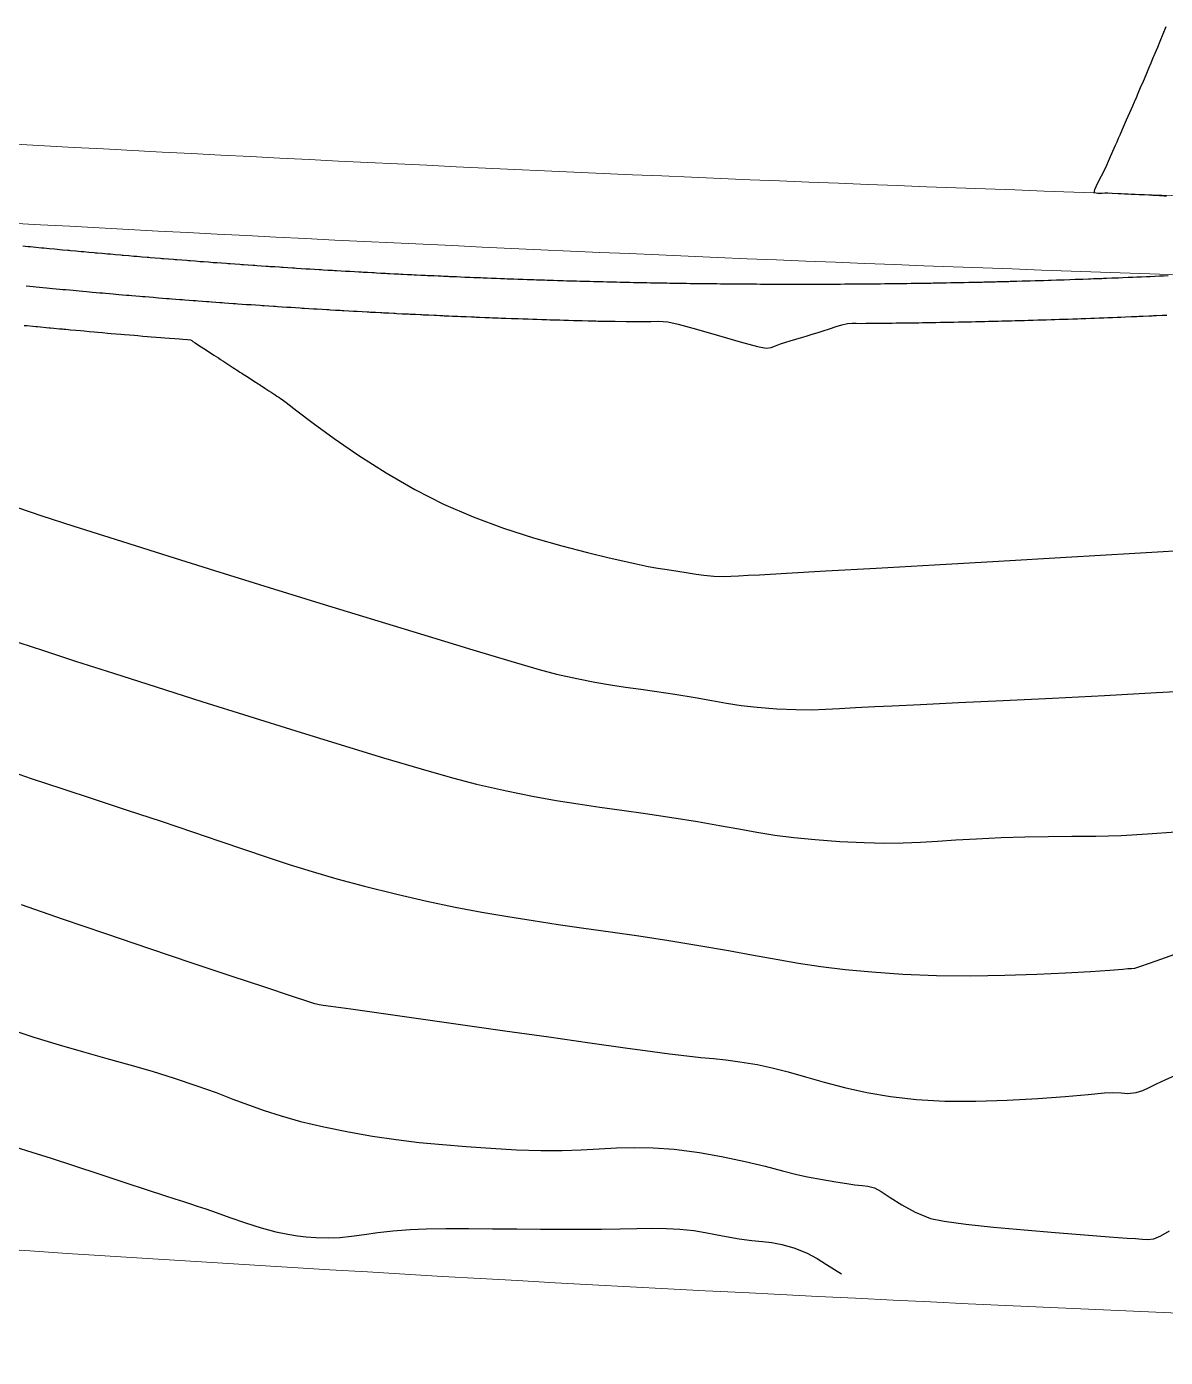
# Model space of a CAD drawing. Header units: millimetres. Extents: x 340454 to 342791, y 6993867 to 6995092.
# Drawn here: x 341489.4 to 341532.6, y 6994361 to 6994411.5 of the extents above; entities that cross this region are included whole.
import ezdxf

# ---------------------------------------------------------------- set-up
doc = ezdxf.new("R2010")
doc.units = ezdxf.units.MM
doc.header["$LTSCALE"] = 10
for name, color, linetype in [('T-HM-CURVA_INTERMEDIARIA', 45, 'Continuous'), ('T-HM-CURVA_MESTRA', 20, 'Continuous'), ('URB-Calçadas', 2, 'Continuous'), ('URB-Quadras', 3, 'Continuous')]:
    doc.layers.add(name, color=color, linetype=linetype)

msp = doc.modelspace()

# ---------------------------------------------------------------- linework, layer by layer
at = {"layer": 'T-HM-CURVA_INTERMEDIARIA', "color": 45, "linetype": 'Continuous', "lineweight": -3, "flags": 128}
for points, elevation in [([(341532.617, 6994405.07), (341532.53, 6994405.078), (341532.475, 6994405.083), (341532.411, 6994405.088), (341532.346, 6994405.092), (341532.283, 6994405.096), (341532.201, 6994405.101), (341532.102, 6994405.106), (341532.045, 6994405.109), (341531.947, 6994405.114), (341531.782, 6994405.121), (341531.58, 6994405.13), (341531.427, 6994405.137), (341531.353, 6994405.14), (341531.28, 6994405.144), (341531.169, 6994405.149), (341531.02, 6994405.156), (341530.899, 6994405.161), (341530.778, 6994405.167), (341530.562, 6994405.176), (341530.392, 6994405.184), (341530.334, 6994405.187), (341530.276, 6994405.189), (341530.089, 6994405.167), (341529.876, 6994405.208), (341529.895, 6994405.334), (341530.002, 6994405.56), (341530.155, 6994405.85), (341530.311, 6994406.169), (341530.454, 6994406.488), (341530.584, 6994406.781), (341530.686, 6994407.012), (341530.744, 6994407.144), (341530.801, 6994407.271), (341530.857, 6994407.398), (341530.954, 6994407.62), (341531.105, 6994407.967), (341531.226, 6994408.246), (341531.29, 6994408.391), (341531.34, 6994408.507), (341531.403, 6994408.653), (341531.475, 6994408.821), (341531.547, 6994408.99), (341531.636, 6994409.199), (341531.739, 6994409.441), (341531.844, 6994409.684), (341531.95, 6994409.932), (341532.035, 6994410.135), (341532.103, 6994410.297), (341532.188, 6994410.5), (341532.285, 6994410.73), (341532.38, 6994410.956), (341532.497, 6994411.237), (341532.61, 6994411.511)], 704), ([(341489.234, 6994403.19), (341489.441, 6994403.17), (341489.532, 6994403.161), (341489.737, 6994403.141), (341489.942, 6994403.121), (341490.036, 6994403.112), (341490.24, 6994403.093), (341490.444, 6994403.073), (341490.541, 6994403.064), (341490.743, 6994403.045), (341490.945, 6994403.026), (341490.995, 6994403.021), (341491.045, 6994403.017), (341491.245, 6994402.998), (341491.446, 6994402.98), (341491.498, 6994402.975), (341491.55, 6994402.971), (341491.748, 6994402.953), (341491.947, 6994402.935), (341492.001, 6994402.93), (341492.054, 6994402.925), (341492.251, 6994402.908), (341492.449, 6994402.89), (341492.504, 6994402.885), (341492.558, 6994402.881), (341492.754, 6994402.863), (341492.95, 6994402.846), (341493.007, 6994402.842), (341493.063, 6994402.837), (341493.257, 6994402.82), (341493.452, 6994402.804), (341493.51, 6994402.799), (341493.567, 6994402.794), (341493.76, 6994402.778), (341493.953, 6994402.762), (341494.013, 6994402.757), (341494.072, 6994402.752), (341494.263, 6994402.736), (341494.455, 6994402.721), (341494.516, 6994402.716), (341494.576, 6994402.711), (341494.766, 6994402.696), (341494.957, 6994402.68), (341495.019, 6994402.675), (341495.081, 6994402.67), (341495.269, 6994402.656), (341495.458, 6994402.641), (341495.522, 6994402.636), (341495.585, 6994402.631), (341495.772, 6994402.617), (341495.96, 6994402.602), (341496.025, 6994402.597), (341496.09, 6994402.592), (341496.275, 6994402.578), (341496.462, 6994402.564), (341496.528, 6994402.56), (341496.595, 6994402.555), (341496.779, 6994402.541), (341496.963, 6994402.528), (341497.031, 6994402.523), (341497.099, 6994402.518), (341497.282, 6994402.505), (341497.465, 6994402.492), (341497.535, 6994402.487), (341497.604, 6994402.482), (341497.785, 6994402.469), (341497.967, 6994402.456), (341498.038, 6994402.451), (341498.109, 6994402.447), (341498.289, 6994402.434), (341498.469, 6994402.422), (341498.541, 6994402.417), (341498.613, 6994402.412), (341498.792, 6994402.4), (341498.971, 6994402.388), (341499.045, 6994402.384), (341499.118, 6994402.379), (341499.295, 6994402.367), (341499.473, 6994402.356), (341499.548, 6994402.351), (341499.623, 6994402.346), (341499.799, 6994402.335), (341499.975, 6994402.324), (341500.052, 6994402.319), (341500.128, 6994402.314), (341500.302, 6994402.304), (341500.477, 6994402.293), (341500.555, 6994402.288), (341500.633, 6994402.283), (341500.806, 6994402.273), (341500.98, 6994402.263), (341501.059, 6994402.258), (341501.138, 6994402.253), (341501.309, 6994402.243), (341501.482, 6994402.233), (341501.562, 6994402.229), (341501.643, 6994402.224), (341501.813, 6994402.215), (341501.984, 6994402.205), (341502.066, 6994402.2), (341502.148, 6994402.196), (341502.317, 6994402.187), (341502.486, 6994402.177), (341502.57, 6994402.173), (341502.653, 6994402.168), (341502.82, 6994402.159), (341502.989, 6994402.15), (341503.073, 6994402.146), (341503.158, 6994402.142), (341503.324, 6994402.133), (341503.491, 6994402.125), (341503.577, 6994402.12), (341503.663, 6994402.116), (341503.828, 6994402.108), (341503.993, 6994402.099), (341504.081, 6994402.095), (341504.168, 6994402.091), (341504.332, 6994402.083), (341504.496, 6994402.075), (341504.585, 6994402.071), (341504.674, 6994402.067), (341504.846, 6994402.059), (341504.998, 6994402.052), (341505.05, 6994402.049), (341505.103, 6994402.047), (341505.199, 6994402.043), (341505.291, 6994402.038), (341505.366, 6994402.035), (341505.427, 6994402.032), (341505.501, 6994402.029), (341505.585, 6994402.026), (341505.684, 6994402.021), (341505.843, 6994402.014), (341506.003, 6994402.007), (341506.096, 6994402.004), (341506.19, 6994402), (341506.347, 6994401.993), (341506.506, 6994401.987), (341506.601, 6994401.983), (341506.695, 6994401.979), (341506.851, 6994401.973), (341507.009, 6994401.967), (341507.105, 6994401.963), (341507.201, 6994401.959), (341507.355, 6994401.953), (341507.511, 6994401.947), (341507.609, 6994401.944), (341507.706, 6994401.94), (341507.86, 6994401.935), (341508.014, 6994401.929), (341508.113, 6994401.925), (341508.212, 6994401.922), (341508.364, 6994401.917), (341508.517, 6994401.911), (341508.617, 6994401.908), (341508.718, 6994401.905), (341508.868, 6994401.9), (341509.019, 6994401.895), (341509.122, 6994401.892), (341509.224, 6994401.888), (341509.372, 6994401.884), (341509.522, 6994401.879), (341509.626, 6994401.876), (341509.73, 6994401.873), (341509.877, 6994401.868), (341510.025, 6994401.864), (341510.13, 6994401.861), (341510.236, 6994401.858), (341510.381, 6994401.854), (341510.528, 6994401.85), (341510.635, 6994401.847), (341510.742, 6994401.844), (341510.886, 6994401.84), (341511.031, 6994401.837), (341511.14, 6994401.834), (341511.248, 6994401.831), (341511.39, 6994401.828), (341511.534, 6994401.824), (341511.644, 6994401.822), (341511.755, 6994401.819), (341511.895, 6994401.816), (341512.037, 6994401.812), (341512.149, 6994401.81), (341512.261, 6994401.808), (341512.4, 6994401.805), (341512.54, 6994401.802), (341512.654, 6994401.799), (341512.768, 6994401.797), (341512.904, 6994401.794), (341513.043, 6994401.792), (341513.159, 6994401.79), (341513.275, 6994401.788), (341513.409, 6994401.785), (341513.546, 6994401.783), (341513.664, 6994401.781), (341513.782, 6994401.779), (341513.916, 6994401.777), (341514.049, 6994401.774), (341514.166, 6994401.773), (341514.283, 6994401.771), (341514.409, 6994401.769), (341514.552, 6994401.767), (341514.698, 6994401.765), (341514.824, 6994401.764), (341514.94, 6994401.762), (341515.055, 6994401.761), (341515.195, 6994401.759), (341515.332, 6994401.757), (341515.445, 6994401.756), (341515.558, 6994401.755), (341515.7, 6994401.753), (341515.84, 6994401.752), (341515.951, 6994401.751), (341516.062, 6994401.75), (341516.206, 6994401.749), (341516.348, 6994401.748), (341516.456, 6994401.747), (341516.565, 6994401.746), (341516.711, 6994401.745), (341516.856, 6994401.744), (341516.962, 6994401.743), (341517.068, 6994401.743), (341517.217, 6994401.742), (341517.364, 6994401.741), (341517.468, 6994401.741), (341517.571, 6994401.74), (341517.723, 6994401.74), (341517.872, 6994401.74), (341517.973, 6994401.739), (341518.075, 6994401.739), (341518.228, 6994401.739), (341518.38, 6994401.739), (341518.479, 6994401.738), (341518.578, 6994401.738), (341518.734, 6994401.738), (341518.888, 6994401.738), (341518.985, 6994401.738), (341519.081, 6994401.739), (341519.24, 6994401.739), (341519.397, 6994401.739), (341519.491, 6994401.739), (341519.585, 6994401.74), (341519.746, 6994401.74), (341519.905, 6994401.741), (341519.997, 6994401.741), (341520.088, 6994401.741), (341520.252, 6994401.742), (341520.414, 6994401.743), (341520.503, 6994401.744), (341520.592, 6994401.744), (341520.679, 6994401.745), (341520.766, 6994401.745), (341520.931, 6994401.747), (341521.095, 6994401.748), (341521.18, 6994401.748), (341521.266, 6994401.749), (341521.433, 6994401.751), (341521.599, 6994401.752), (341521.682, 6994401.753), (341521.765, 6994401.754), (341521.934, 6994401.756), (341522.102, 6994401.757), (341522.183, 6994401.758), (341522.264, 6994401.759), (341522.436, 6994401.761), (341522.606, 6994401.764), (341522.685, 6994401.765), (341522.763, 6994401.766), (341522.937, 6994401.768), (341523.109, 6994401.77), (341523.186, 6994401.772), (341523.262, 6994401.773), (341523.438, 6994401.776), (341523.613, 6994401.778), (341523.687, 6994401.78), (341523.761, 6994401.781), (341523.94, 6994401.784), (341524.117, 6994401.787), (341524.188, 6994401.788), (341524.26, 6994401.79), (341524.441, 6994401.793), (341524.62, 6994401.796), (341524.689, 6994401.798), (341524.758, 6994401.799), (341524.942, 6994401.803), (341525.124, 6994401.807), (341525.19, 6994401.808), (341525.257, 6994401.81), (341525.443, 6994401.814), (341525.627, 6994401.818), (341525.691, 6994401.819), (341525.755, 6994401.821), (341525.944, 6994401.825), (341526.131, 6994401.83), (341526.192, 6994401.831), (341526.252, 6994401.833), (341526.444, 6994401.838), (341526.635, 6994401.843), (341526.692, 6994401.844), (341526.75, 6994401.846), (341526.945, 6994401.851), (341527.139, 6994401.856), (341527.193, 6994401.858), (341527.247, 6994401.86), (341527.445, 6994401.865), (341527.642, 6994401.871), (341527.693, 6994401.873), (341527.744, 6994401.874), (341527.946, 6994401.88), (341528.146, 6994401.886), (341528.241, 6994401.889), (341528.446, 6994401.896), (341528.65, 6994401.903), (341528.737, 6994401.906), (341528.946, 6994401.913), (341529.154, 6994401.92), (341529.233, 6994401.923), (341529.446, 6994401.93), (341529.658, 6994401.938), (341529.729, 6994401.94), (341529.843, 6994401.945), (341530.048, 6994401.952), (341530.161, 6994401.956), (341530.224, 6994401.959), (341530.34, 6994401.963), (341530.55, 6994401.972), (341530.665, 6994401.976), (341530.719, 6994401.978), (341530.793, 6994401.981), (341530.965, 6994401.988), (341531.169, 6994401.996), (341531.339, 6994402.004), (341531.487, 6994402.01), (341531.673, 6994402.018), (341531.853, 6994402.026), (341531.997, 6994402.032), (341532.177, 6994402.04), (341532.357, 6994402.048), (341532.5, 6994402.055), (341532.681, 6994402.063)], 704), ([(341489.365, 6994401.672), (341489.499, 6994401.659), (341489.63, 6994401.646), (341489.748, 6994401.634), (341489.867, 6994401.623), (341490.002, 6994401.61), (341490.136, 6994401.597), (341490.252, 6994401.586), (341490.368, 6994401.575), (341490.506, 6994401.562), (341490.642, 6994401.549), (341490.756, 6994401.539), (341490.87, 6994401.528), (341491.01, 6994401.515), (341491.147, 6994401.502), (341491.259, 6994401.492), (341491.371, 6994401.482), (341491.513, 6994401.469), (341491.653, 6994401.456), (341491.763, 6994401.446), (341491.873, 6994401.436), (341492.017, 6994401.424), (341492.159, 6994401.411), (341492.267, 6994401.401), (341492.375, 6994401.392), (341492.521, 6994401.379), (341492.665, 6994401.367), (341492.771, 6994401.357), (341492.876, 6994401.348), (341493.024, 6994401.336), (341493.171, 6994401.323), (341493.274, 6994401.314), (341493.378, 6994401.305), (341493.528, 6994401.293), (341493.677, 6994401.28), (341493.778, 6994401.272), (341493.88, 6994401.263), (341494.032, 6994401.251), (341494.183, 6994401.239), (341494.282, 6994401.23), (341494.382, 6994401.222), (341494.536, 6994401.21), (341494.689, 6994401.198), (341494.786, 6994401.19), (341494.884, 6994401.182), (341495.04, 6994401.17), (341495.195, 6994401.158), (341495.29, 6994401.15), (341495.386, 6994401.143), (341495.544, 6994401.13), (341495.702, 6994401.118), (341495.795, 6994401.111), (341495.888, 6994401.104), (341496.049, 6994401.092), (341496.208, 6994401.08), (341496.299, 6994401.073), (341496.39, 6994401.066), (341496.553, 6994401.054), (341496.715, 6994401.042), (341496.803, 6994401.036), (341496.892, 6994401.029), (341497.057, 6994401.017), (341497.221, 6994401.006), (341497.308, 6994400.999), (341497.394, 6994400.993), (341497.562, 6994400.981), (341497.728, 6994400.97), (341497.812, 6994400.964), (341497.896, 6994400.958), (341498.066, 6994400.946), (341498.235, 6994400.935), (341498.317, 6994400.929), (341498.398, 6994400.924), (341498.571, 6994400.912), (341498.742, 6994400.901), (341498.821, 6994400.895), (341498.901, 6994400.89), (341499.076, 6994400.879), (341499.249, 6994400.867), (341499.326, 6994400.862), (341499.403, 6994400.857), (341499.58, 6994400.846), (341499.756, 6994400.835), (341499.831, 6994400.83), (341499.905, 6994400.825), (341500.085, 6994400.814), (341500.264, 6994400.803), (341500.336, 6994400.799), (341500.408, 6994400.794), (341500.59, 6994400.783), (341500.771, 6994400.773), (341500.841, 6994400.768), (341500.91, 6994400.764), (341501.095, 6994400.753), (341501.279, 6994400.743), (341501.346, 6994400.739), (341501.412, 6994400.735), (341501.6, 6994400.724), (341501.787, 6994400.714), (341501.851, 6994400.71), (341501.915, 6994400.706), (341502.105, 6994400.696), (341502.295, 6994400.686), (341502.356, 6994400.682), (341502.418, 6994400.679), (341502.611, 6994400.669), (341502.803, 6994400.658), (341502.861, 6994400.655), (341502.92, 6994400.652), (341503.116, 6994400.642), (341503.311, 6994400.632), (341503.367, 6994400.629), (341503.423, 6994400.626), (341503.622, 6994400.616), (341503.82, 6994400.606), (341503.873, 6994400.604), (341503.925, 6994400.601), (341504.127, 6994400.591), (341504.328, 6994400.582), (341504.378, 6994400.579), (341504.428, 6994400.577), (341504.633, 6994400.567), (341504.837, 6994400.558), (341504.931, 6994400.553), (341505.054, 6994400.548), (341505.171, 6994400.542), (341505.224, 6994400.54), (341505.297, 6994400.537), (341505.397, 6994400.532), (341505.532, 6994400.526), (341505.742, 6994400.517), (341505.856, 6994400.512), (341505.937, 6994400.509), (341506.05, 6994400.504), (341506.253, 6994400.496), (341506.365, 6994400.491), (341506.439, 6994400.488), (341506.554, 6994400.483), (341506.761, 6994400.475), (341506.875, 6994400.471), (341506.942, 6994400.468), (341507.059, 6994400.464), (341507.27, 6994400.455), (341507.385, 6994400.451), (341507.445, 6994400.449), (341507.563, 6994400.444), (341507.778, 6994400.437), (341507.896, 6994400.432), (341507.948, 6994400.43), (341508.024, 6994400.428), (341508.198, 6994400.422), (341508.406, 6994400.414), (341508.579, 6994400.409), (341508.729, 6994400.404), (341508.918, 6994400.397), (341509.101, 6994400.391), (341509.246, 6994400.387), (341509.429, 6994400.381), (341509.612, 6994400.376), (341509.758, 6994400.371), (341509.941, 6994400.366), (341510.124, 6994400.361), (341510.27, 6994400.357), (341510.453, 6994400.351), (341510.679, 6994400.345), (341510.867, 6994400.34), (341510.966, 6994400.338), (341511.049, 6994400.337), (341511.132, 6994400.335), (341511.318, 6994400.333), (341511.707, 6994400.329), (341512.124, 6994400.324), (341512.397, 6994400.321), (341512.551, 6994400.319), (341512.673, 6994400.318), (341512.827, 6994400.316), (341513.054, 6994400.325), (341513.351, 6994400.333), (341513.708, 6994400.307), (341514.101, 6994400.214), (341514.791, 6994400.022), (341515.623, 6994399.784), (341516.444, 6994399.55), (341517.098, 6994399.372), (341517.432, 6994399.303), (341517.627, 6994399.332), (341517.782, 6994399.394), (341517.976, 6994399.469), (341518.177, 6994399.531), (341518.345, 6994399.582), (341518.556, 6994399.647), (341518.77, 6994399.712), (341518.949, 6994399.767), (341519.174, 6994399.835), (341519.402, 6994399.905), (341519.594, 6994399.964), (341519.835, 6994400.037), (341520.092, 6994400.123), (341520.305, 6994400.196), (341520.516, 6994400.245), (341520.7, 6994400.261), (341520.849, 6994400.255), (341521.032, 6994400.249), (341521.211, 6994400.25), (341521.354, 6994400.252), (341521.534, 6994400.253), (341521.713, 6994400.255), (341521.856, 6994400.256), (341522.035, 6994400.258), (341522.215, 6994400.26), (341522.358, 6994400.262), (341522.537, 6994400.265), (341522.717, 6994400.267), (341522.859, 6994400.269), (341523.039, 6994400.271), (341523.219, 6994400.274), (341523.361, 6994400.276), (341523.541, 6994400.279), (341523.721, 6994400.282), (341523.863, 6994400.285), (341524.043, 6994400.288), (341524.222, 6994400.291), (341524.365, 6994400.294), (341524.545, 6994400.297), (341524.724, 6994400.301), (341524.867, 6994400.304), (341525.047, 6994400.307), (341525.226, 6994400.311), (341525.369, 6994400.314), (341525.548, 6994400.318), (341525.728, 6994400.323), (341525.871, 6994400.326), (341526.05, 6994400.33), (341526.23, 6994400.335), (341526.373, 6994400.338), (341526.552, 6994400.343), (341526.732, 6994400.348), (341526.874, 6994400.352), (341527.054, 6994400.357), (341527.234, 6994400.362), (341527.376, 6994400.366), (341527.556, 6994400.371), (341527.735, 6994400.376), (341527.878, 6994400.381), (341528.058, 6994400.386), (341528.237, 6994400.392), (341528.38, 6994400.397), (341528.559, 6994400.402), (341528.739, 6994400.408), (341528.882, 6994400.413), (341529.061, 6994400.419), (341529.241, 6994400.426), (341529.383, 6994400.431), (341529.563, 6994400.437), (341529.742, 6994400.444), (341529.885, 6994400.449), (341530.065, 6994400.456), (341530.244, 6994400.463), (341530.387, 6994400.468), (341530.566, 6994400.475), (341530.746, 6994400.482), (341530.888, 6994400.488), (341531.068, 6994400.495), (341531.296, 6994400.505), (341531.487, 6994400.513), (341531.569, 6994400.517), (341531.621, 6994400.519), (341531.738, 6994400.524), (341531.953, 6994400.533), (341532.071, 6994400.538), (341532.125, 6994400.541), (341532.242, 6994400.546), (341532.455, 6994400.556), (341532.572, 6994400.561), (341532.629, 6994400.564)], 703), ([(341489.289, 6994400.173), (341489.405, 6994400.162), (341489.613, 6994400.142), (341489.728, 6994400.131), (341489.791, 6994400.125), (341489.908, 6994400.114), (341490.12, 6994400.093), (341490.236, 6994400.082), (341490.293, 6994400.077), (341490.411, 6994400.066), (341490.625, 6994400.046), (341490.743, 6994400.035), (341490.795, 6994400.03), (341490.869, 6994400.023), (341491.043, 6994400.007), (341491.25, 6994399.988), (341491.421, 6994399.972), (341491.57, 6994399.959), (341491.757, 6994399.942), (341491.938, 6994399.926), (341492.082, 6994399.913), (341492.264, 6994399.897), (341492.445, 6994399.881), (341492.59, 6994399.868), (341492.771, 6994399.853), (341492.953, 6994399.837), (341493.097, 6994399.825), (341493.279, 6994399.809), (341493.46, 6994399.794), (341493.604, 6994399.782), (341493.786, 6994399.767), (341493.968, 6994399.752), (341494.112, 6994399.74), (341494.294, 6994399.725), (341494.476, 6994399.711), (341494.62, 6994399.699), (341494.802, 6994399.685), (341495.01, 6994399.668), (341495.18, 6994399.655), (341495.31, 6994399.645), (341495.487, 6994399.633), (341495.595, 6994399.623), (341495.644, 6994399.593), (341495.692, 6994399.56), (341495.779, 6994399.503), (341495.904, 6994399.422), (341496.007, 6994399.354), (341496.106, 6994399.29), (341496.204, 6994399.227), (341496.298, 6994399.166), (341496.391, 6994399.105), (341496.48, 6994399.047), (341496.569, 6994398.99), (341496.654, 6994398.934), (341496.738, 6994398.88), (341496.819, 6994398.827), (341496.9, 6994398.775), (341496.977, 6994398.724), (341497.054, 6994398.675), (341497.128, 6994398.627), (341497.2, 6994398.579), (341497.271, 6994398.533), (341497.341, 6994398.488), (341497.408, 6994398.444), (341497.474, 6994398.401), (341497.539, 6994398.359), (341497.602, 6994398.318), (341497.664, 6994398.278), (341497.725, 6994398.239), (341497.784, 6994398.2), (341497.841, 6994398.163), (341497.898, 6994398.126), (341497.953, 6994398.09), (341498.007, 6994398.055), (341498.06, 6994398.02), (341498.112, 6994397.987), (341498.163, 6994397.954), (341498.213, 6994397.922), (341498.264, 6994397.888), (341498.309, 6994397.859), (341498.363, 6994397.824), (341498.423, 6994397.785), (341498.489, 6994397.742), (341498.532, 6994397.714), (341498.574, 6994397.687), (341498.655, 6994397.634), (341498.733, 6994397.584), (341498.807, 6994397.535), (341498.879, 6994397.489), (341498.948, 6994397.444), (341499.014, 6994397.401), (341499.077, 6994397.36), (341499.223, 6994397.244), (341499.627, 6994396.928), (341500.25, 6994396.459), (341501.05, 6994395.881), (341501.985, 6994395.239), (341503.016, 6994394.578), (341504.101, 6994393.945), (341505.198, 6994393.383), (341506.318, 6994392.901), (341507.469, 6994392.477), (341508.606, 6994392.111), (341509.684, 6994391.802), (341510.658, 6994391.548), (341511.484, 6994391.35), (341512.115, 6994391.207), (341512.508, 6994391.119), (341512.961, 6994391.02), (341513.33, 6994390.958), (341513.682, 6994390.908), (341514.086, 6994390.849), (341514.471, 6994390.784), (341514.774, 6994390.729), (341515.073, 6994390.686), (341515.444, 6994390.655), (341515.81, 6994390.642), (341516.096, 6994390.649), (341516.383, 6994390.666), (341516.75, 6994390.686), (341517.185, 6994390.71), (341518.198, 6994390.766), (341519.701, 6994390.852), (341521.603, 6994390.961), (341523.815, 6994391.088), (341526.249, 6994391.228), (341528.813, 6994391.376), (341531.42, 6994391.528), (341533.978, 6994391.677)], 702), ([(341489.071, 6994393.241), (341489.927, 6994392.957), (341491.173, 6994392.555), (341492.736, 6994392.058), (341494.541, 6994391.489), (341496.513, 6994390.87), (341498.581, 6994390.226), (341500.668, 6994389.58), (341502.702, 6994388.953), (341504.609, 6994388.371), (341506.313, 6994387.855), (341507.743, 6994387.429), (341508.823, 6994387.117), (341509.48, 6994386.94), (341510.257, 6994386.764), (341510.929, 6994386.63), (341511.532, 6994386.527), (341512.101, 6994386.441), (341512.674, 6994386.362), (341513.285, 6994386.277), (341513.969, 6994386.174), (341514.736, 6994386.047), (341515.367, 6994385.933), (341515.928, 6994385.833), (341516.482, 6994385.747), (341517.096, 6994385.676), (341517.833, 6994385.62), (341518.564, 6994385.588), (341519.16, 6994385.585), (341519.689, 6994385.603), (341520.218, 6994385.635), (341520.816, 6994385.673), (341521.55, 6994385.71), (341522.206, 6994385.738), (341523.292, 6994385.787), (341524.725, 6994385.853), (341526.42, 6994385.934), (341528.294, 6994386.026), (341530.263, 6994386.127), (341532.242, 6994386.234), (341534.148, 6994386.344)], 701), ([(341488.476, 6994383.349), (341489.561, 6994382.98), (341490.721, 6994382.591), (341491.938, 6994382.188), (341493.197, 6994381.774), (341494.481, 6994381.353), (341495.679, 6994380.955), (341496.717, 6994380.6), (341497.643, 6994380.281), (341498.502, 6994379.987), (341499.341, 6994379.71), (341500.207, 6994379.44), (341501.145, 6994379.168), (341502.202, 6994378.886), (341503.424, 6994378.584), (341504.568, 6994378.321), (341505.639, 6994378.096), (341506.654, 6994377.903), (341507.631, 6994377.733), (341508.59, 6994377.581), (341509.547, 6994377.438), (341510.523, 6994377.298), (341511.534, 6994377.154), (341512.599, 6994376.998), (341513.736, 6994376.825), (341514.952, 6994376.626), (341516.008, 6994376.441), (341516.947, 6994376.27), (341517.814, 6994376.113), (341518.653, 6994375.971), (341519.509, 6994375.843), (341520.424, 6994375.73), (341521.444, 6994375.633), (341522.612, 6994375.551), (341523.895, 6994375.499), (341525.2, 6994375.486), (341526.481, 6994375.504), (341527.693, 6994375.544), (341528.792, 6994375.596), (341529.732, 6994375.653), (341530.469, 6994375.704), (341530.956, 6994375.742), (341531.15, 6994375.758), (341531.285, 6994375.761), (341531.418, 6994375.773), (341531.642, 6994375.852), (341532.224, 6994376.06), (341533.107, 6994376.371)], 699), ([(341489.177, 6994378.196), (341490.729, 6994377.653), (341492.373, 6994377.088), (341494.037, 6994376.524), (341495.646, 6994375.983), (341497.127, 6994375.489), (341498.407, 6994375.064), (341499.413, 6994374.732), (341500.07, 6994374.516), (341500.307, 6994374.439), (341500.376, 6994374.416), (341500.473, 6994374.401), (341500.628, 6994374.377), (341500.92, 6994374.335), (341501.685, 6994374.227), (341502.824, 6994374.065), (341504.242, 6994373.864), (341505.839, 6994373.637), (341507.52, 6994373.4), (341509.187, 6994373.164), (341510.742, 6994372.945), (341512.088, 6994372.756), (341513.127, 6994372.612), (341513.764, 6994372.525), (341514.42, 6994372.445), (341514.955, 6994372.389), (341515.429, 6994372.343), (341515.902, 6994372.292), (341516.434, 6994372.222), (341517.086, 6994372.118), (341517.655, 6994371.999), (341518.266, 6994371.839), (341518.926, 6994371.652), (341519.639, 6994371.451), (341520.41, 6994371.25), (341521.245, 6994371.063), (341522.15, 6994370.904), (341523.129, 6994370.787), (341524.213, 6994370.728), (341525.385, 6994370.726), (341526.579, 6994370.765), (341527.731, 6994370.831), (341528.773, 6994370.908), (341529.64, 6994370.982), (341530.267, 6994371.039), (341530.588, 6994371.062), (341530.904, 6994371.045), (341531.156, 6994371.022), (341531.461, 6994371.053), (341531.721, 6994371.132), (341531.966, 6994371.248), (341532.234, 6994371.387), (341532.561, 6994371.539), (341532.93, 6994371.696)], 698), ([(341488.629, 6994373.503), (341489.65, 6994373.161), (341490.617, 6994372.863), (341491.541, 6994372.596), (341492.429, 6994372.349), (341493.293, 6994372.11), (341494.14, 6994371.866), (341494.98, 6994371.606), (341495.842, 6994371.315), (341496.568, 6994371.051), (341497.204, 6994370.81), (341497.796, 6994370.585), (341498.391, 6994370.372), (341499.034, 6994370.166), (341499.773, 6994369.961), (341500.652, 6994369.752), (341501.597, 6994369.558), (341502.507, 6994369.399), (341503.396, 6994369.269), (341504.276, 6994369.164), (341505.16, 6994369.078), (341506.06, 6994369.007), (341506.988, 6994368.945), (341507.958, 6994368.887), (341508.883, 6994368.853), (341509.693, 6994368.857), (341510.42, 6994368.885), (341511.097, 6994368.924), (341511.755, 6994368.958), (341512.429, 6994368.975), (341513.149, 6994368.961), (341513.949, 6994368.902), (341514.902, 6994368.779), (341515.805, 6994368.619), (341516.642, 6994368.439), (341517.396, 6994368.255), (341518.052, 6994368.085), (341518.594, 6994367.945), (341519.005, 6994367.852), (341519.574, 6994367.752), (341520.076, 6994367.67), (341520.491, 6994367.606), (341520.8, 6994367.558), (341521.072, 6994367.526), (341521.288, 6994367.503), (341521.548, 6994367.435), (341521.792, 6994367.303), (341522.139, 6994367.071), (341522.575, 6994366.79), (341523.087, 6994366.509), (341523.661, 6994366.281), (341524.181, 6994366.174), (341525.01, 6994366.061), (341526.053, 6994365.948), (341527.214, 6994365.839), (341528.397, 6994365.738), (341529.507, 6994365.65), (341530.447, 6994365.58), (341531.123, 6994365.532), (341531.438, 6994365.511), (341531.69, 6994365.488), (341531.891, 6994365.475), (341532.135, 6994365.504), (341532.408, 6994365.618), (341532.736, 6994365.805)], 697), ([(341488.938, 6994368.995), (341489.584, 6994368.795), (341490.313, 6994368.559), (341491.201, 6994368.269), (341492.162, 6994367.955), (341493.109, 6994367.645), (341493.956, 6994367.367), (341494.617, 6994367.15), (341495.006, 6994367.023), (341495.335, 6994366.916), (341495.592, 6994366.832), (341495.848, 6994366.749), (341496.178, 6994366.641), (341496.571, 6994366.504), (341497.09, 6994366.317), (341497.679, 6994366.112), (341498.28, 6994365.92), (341498.837, 6994365.774), (341499.289, 6994365.678), (341499.653, 6994365.613), (341499.989, 6994365.573), (341500.357, 6994365.552), (341500.819, 6994365.543), (341501.259, 6994365.559), (341501.709, 6994365.606), (341502.185, 6994365.672), (341502.702, 6994365.744), (341503.278, 6994365.81), (341503.928, 6994365.858), (341504.534, 6994365.879), (341505.287, 6994365.889), (341506.141, 6994365.891), (341507.053, 6994365.888), (341507.978, 6994365.881), (341508.873, 6994365.874), (341509.694, 6994365.868), (341510.395, 6994365.866), (341511.185, 6994365.872), (341511.892, 6994365.886), (341512.53, 6994365.899), (341513.112, 6994365.905), (341513.651, 6994365.898), (341514.162, 6994365.87), (341514.693, 6994365.815), (341515.12, 6994365.749), (341515.507, 6994365.673), (341515.916, 6994365.59), (341516.407, 6994365.502), (341516.895, 6994365.436), (341517.291, 6994365.401), (341517.651, 6994365.364), (341518.03, 6994365.294), (341518.484, 6994365.161), (341518.96, 6994364.967), (341519.371, 6994364.751), (341519.724, 6994364.533), (341520.028, 6994364.334), (341520.287, 6994364.176)], 696)]:
    msp.add_lwpolyline(points, dxfattribs=dict(at, elevation=elevation))
at = {"layer": 'T-HM-CURVA_MESTRA', "color": 20, "linetype": 'Continuous', "lineweight": -3, "elevation": 700, "flags": 128}
msp.add_lwpolyline([(341489.086, 6994388.13), (341490.02, 6994387.827), (341491.238, 6994387.433), (341492.683, 6994386.967), (341494.298, 6994386.45), (341496.025, 6994385.9), (341497.808, 6994385.336), (341499.588, 6994384.779), (341501.309, 6994384.247), (341502.913, 6994383.76), (341504.343, 6994383.338), (341505.542, 6994382.998), (341506.452, 6994382.762), (341507.583, 6994382.504), (341508.576, 6994382.301), (341509.471, 6994382.139), (341510.307, 6994382.007), (341511.124, 6994381.89), (341511.961, 6994381.775), (341512.857, 6994381.649), (341513.853, 6994381.5), (341514.826, 6994381.34), (341515.658, 6994381.192), (341516.395, 6994381.058), (341517.081, 6994380.936), (341517.762, 6994380.828), (341518.482, 6994380.734), (341519.288, 6994380.653), (341520.223, 6994380.585), (341521.152, 6994380.541), (341521.94, 6994380.525), (341522.634, 6994380.532), (341523.282, 6994380.557), (341523.93, 6994380.595), (341524.626, 6994380.641), (341525.417, 6994380.689), (341526.35, 6994380.734), (341527.246, 6994380.761), (341528.133, 6994380.773), (341529.026, 6994380.78), (341529.941, 6994380.791), (341530.893, 6994380.817), (341531.898, 6994380.868), (341532.972, 6994380.953)], dxfattribs=at)
at = {"layer": 'URB-Calçadas', "lineweight": 0}
msp.add_lwpolyline([(341454.348, 6994368.206), (341457.706, 6994402.827, -0.38625), (341465.549, 6994408.477, 0.017619), (341608.344, 6994403.976, 0.095454)], format="xyb", dxfattribs=at)
at = {"layer": 'URB-Quadras', "color": 252, "lineweight": 0}
msp.add_lwpolyline([(341647.587, 6994404.075, 0.539042), (341645.07, 6994406.272, -0.063948), (341608.373, 6994400.976, -0.017621), (341465.349, 6994405.484, 0.405467), (341460.039, 6994400.978), (341456.79, 6994367.487, 0.024417), (341639.14, 6994361.196, 0.029404)], format="xyb", close=True, dxfattribs=at)

doc.saveas('drawing.dxf')
